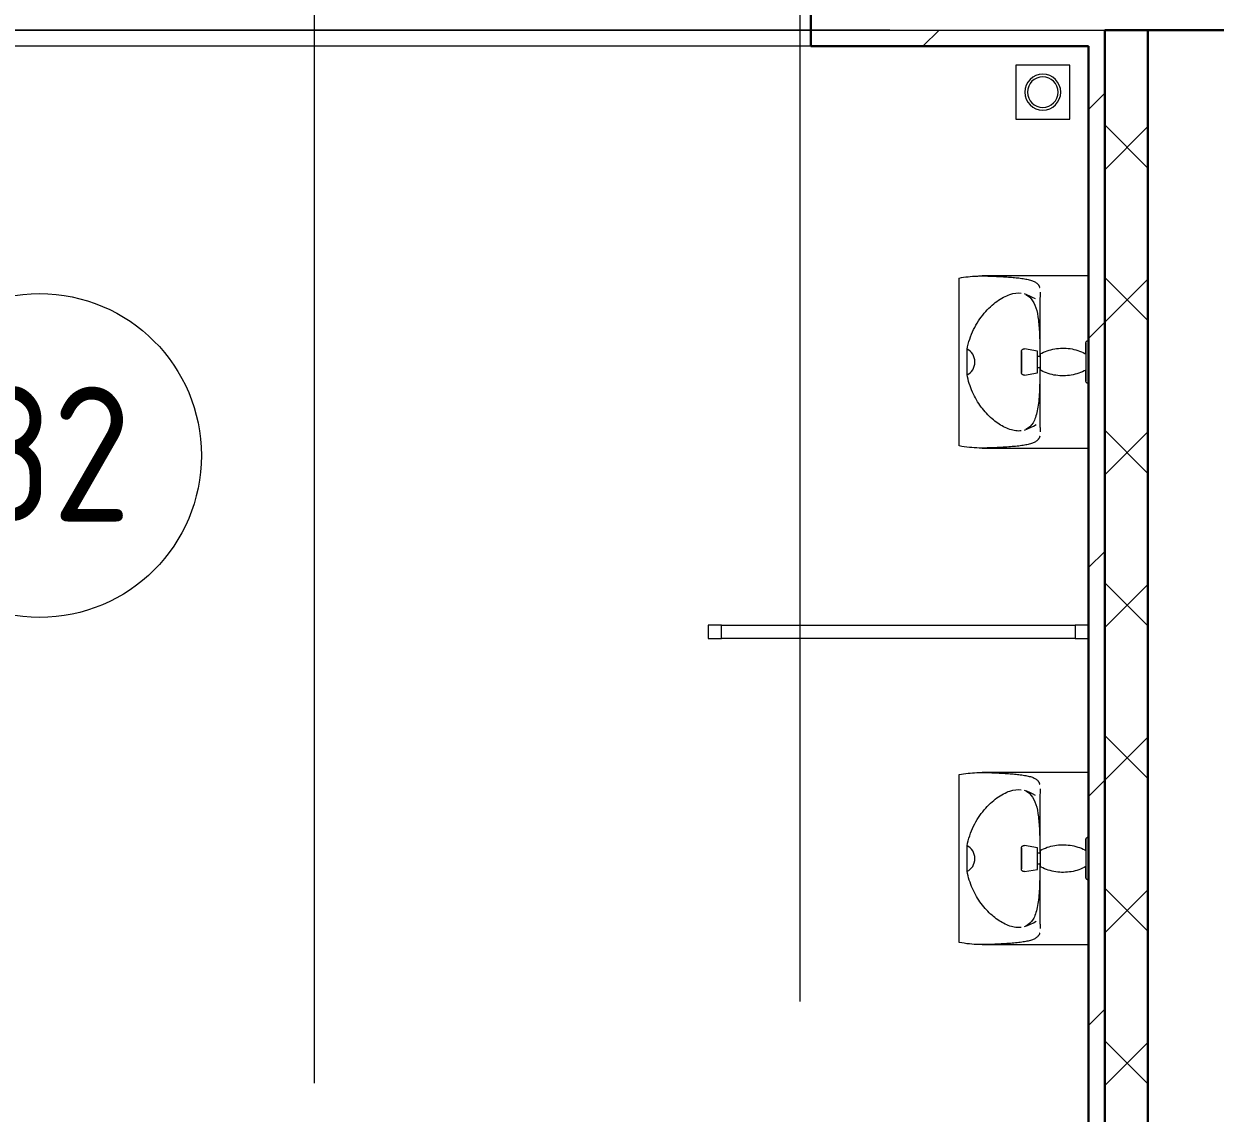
# Model space of a CAD drawing. Header units: millimetres. Extents: x -88595 to 880822, y -1054509 to -148035.
# Drawn here: x 194725 to 196933, y -270059 to -268040 of the extents above; entities that cross this region are included whole.
import ezdxf

# ---------------------------------------------------------------- set-up
doc = ezdxf.new("R2010")
doc.units = ezdxf.units.MM
doc.linetypes.add('ADSK_Линия сетки', pattern=[25, 20, -2.5, 0, -2.5])
for name, color, linetype, lineweight in [('Витраж', 7, 'Continuous', 9), ('Марки помещений', 7, 'Continuous', 20), ('Оборудование', 7, 'Continuous', 18), ('Оси', 7, 'Continuous', 9), ('Сантехника', 7, 'Continuous', 18), ('Стены внутренние', 7, 'Continuous', 18), ('Стены наружные', 7, 'Continuous', 18)]:
    doc.layers.add(name, color=color, linetype=linetype, lineweight=lineweight)
doc.styles.add('GOST Common_3', font='GOST_Common.ttf', dxfattribs={"width": 0.9, "height": 2.5})

# ---------------------------------------------------------------- blocks, each defined once
blk = doc.blocks.new('1 этаж')
at = {"layer": 'Витраж', "extrusion": (0, 0, -1)}
for p, q in [((232122.7, 659160.1), (232122.7, 659135.1)), ((232147.7, 659160.1), (232122.7, 659160.1)), ((232147.7, 659135.1), (232147.7, 659160.1)), ((232122.7, 659135.1), (232147.7, 659135.1))]:
    blk.add_line(p, q, dxfattribs=at)
at = {"layer": 'Витраж'}
for p, q in [((232147.7, 659135.1), (232147.7, 659160.1)), ((232147.7, 659160.1), (232802.7, 659160.1)), ((232802.7, 659160.1), (232802.7, 659135.1)), ((232827.7, 659160.1), (232802.7, 659160.1)), ((232802.7, 659160.1), (232802.7, 659135.1)), ((232802.7, 659135.1), (232147.7, 659135.1)), ((232802.7, 659135.1), (232827.7, 659135.1))]:
    blk.add_line(p, q, dxfattribs=at)
at = {"layer": 'Марки помещений'}
blk.add_circle((230883.7, 659474.3), 300, dxfattribs=at)
at = {"layer": 'Оси', "linetype": 'ADSK_Линия сетки', "ltscale": 100}
for p, q in [((231392.7, 697813.2), (231392.7, 631836.5)), ((232292.7, 662962.6), (232292.7, 633106.5)), ((252460, 660262.6), (175520.4, 660262.6))]:
    blk.add_line(p, q, dxfattribs=at)
at = {"layer": 'Сантехника'}
for p, q in [((232692.7, 660197.6), (232692.7, 660097.6)), ((232792.7, 660197.6), (232692.7, 660197.6)), ((232792.7, 660097.6), (232792.7, 660197.6)), ((232692.7, 660097.6), (232792.7, 660097.6)), ((232587.7, 659492.1), (232587.7, 659803.1)), ((232827.7, 659807.1), (232630.6, 659807.1)), ((232737.5, 659757.6), (232737.5, 659656.3)), ((232602.5, 659647.6), (232602.5, 659671.2)), ((232732.7, 659667.6), (232709, 659671.8)), ((232732.7, 659647.6), (232732.7, 659667.6)), ((232737.3, 659671.5), (232737.3, 659656.3)), ((232737.7, 659662.6), (232737.7, 659647.6)), ((232602.5, 659624), (232602.5, 659647.6)), ((232737.7, 659657.6), (232732.7, 659657.6)), ((232732.7, 659627.6), (232732.7, 659647.6)), ((232737.7, 659647.6), (232737.7, 659632.6)), ((232709, 659623.4), (232732.7, 659627.6)), ((232732.7, 659637.6), (232737.7, 659637.6)), ((232737.3, 659638.9), (232737.3, 659623.7)), ((232737.5, 659638.9), (232737.5, 659537.6)), ((232630.6, 659488.2), (232827.7, 659488.2)), ((232587.7, 658572.1), (232587.7, 658883.1)), ((232827.7, 658887.1), (232630.6, 658887.1)), ((232737.5, 658837.6), (232737.5, 658736.3)), ((232602.5, 658727.6), (232602.5, 658751.2)), ((232732.7, 658747.6), (232709, 658751.8)), ((232732.7, 658727.6), (232732.7, 658747.6)), ((232737.7, 658737.6), (232732.7, 658737.6)), ((232737.3, 658751.5), (232737.3, 658736.3)), ((232737.7, 658742.6), (232737.7, 658727.6)), ((232602.5, 658704), (232602.5, 658727.6)), ((232732.7, 658707.6), (232732.7, 658727.6)), ((232732.7, 658717.6), (232737.7, 658717.6)), ((232737.3, 658718.9), (232737.3, 658703.7)), ((232737.5, 658718.9), (232737.5, 658617.6)), ((232737.7, 658727.6), (232737.7, 658712.6)), ((232709, 658703.4), (232732.7, 658707.6)), ((232630.6, 658568.2), (232827.7, 658568.2))]:
    blk.add_line(p, q, dxfattribs=at)
at = {"layer": 'Сантехника', "flags": 128}
for points in [[(232729.1, 659764.5), (232723.9, 659767.2), (232718.5, 659769.8), (232713, 659772.2), (232709, 659773.7)], [(232822.7, 659682.6), (232822.7, 659682.8), (232822.7, 659683), (232822.7, 659683.2), (232822.8, 659683.4), (232822.8, 659683.6), (232822.9, 659683.8), (232822.9, 659684), (232823, 659684.2), (232823, 659684.4), (232823.1, 659684.6), (232823.2, 659684.7), (232823.3, 659684.9), (232823.4, 659685.1), (232823.5, 659685.3), (232823.6, 659685.4), (232823.7, 659685.6), (232823.8, 659685.7), (232824, 659685.9), (232824.1, 659686), (232824.2, 659686.2), (232824.4, 659686.3), (232824.5, 659686.5), (232824.7, 659686.6), (232824.8, 659686.7), (232825, 659686.8), (232825.2, 659686.9), (232825.4, 659687), (232825.5, 659687.1), (232825.7, 659687.2), (232825.9, 659687.3), (232826.1, 659687.3), (232826.3, 659687.4), (232826.5, 659687.4), (232826.7, 659687.5), (232826.9, 659687.5), (232827.1, 659687.6), (232827.3, 659687.6), (232827.5, 659687.6), (232827.7, 659687.6), (232827.7, 659687.6)], [(232703.2, 659666.9), (232703.2, 659667.1), (232703.2, 659667.3), (232703.2, 659667.5), (232703.2, 659667.7), (232703.3, 659667.8), (232703.3, 659668), (232703.4, 659668.2), (232703.4, 659668.4), (232703.5, 659668.6), (232703.6, 659668.8), (232703.6, 659669), (232703.7, 659669.2), (232703.8, 659669.3), (232703.9, 659669.5), (232704, 659669.7), (232704.2, 659669.8), (232704.3, 659670), (232704.4, 659670.2), (232704.5, 659670.3), (232704.7, 659670.4), (232704.8, 659670.6), (232705, 659670.7), (232705.1, 659670.8), (232705.3, 659671), (232705.5, 659671.1), (232705.6, 659671.2), (232705.8, 659671.3), (232706, 659671.4), (232706.2, 659671.4), (232706.4, 659671.5), (232706.5, 659671.6), (232706.7, 659671.6), (232706.9, 659671.7), (232707.1, 659671.7), (232707.3, 659671.8), (232707.5, 659671.8), (232707.7, 659671.8), (232707.9, 659671.8), (232708.1, 659671.9), (232708.3, 659671.9), (232708.5, 659671.8), (232708.7, 659671.8), (232708.9, 659671.8), (232709, 659671.8)], [(232703.2, 659647.6), (232703.2, 659648.4), (232703.2, 659649.1), (232703.2, 659649.9), (232703.2, 659650.7), (232703.2, 659651.4), (232703.2, 659652.2), (232703.2, 659652.9), (232703.2, 659653.7), (232703.2, 659654.4), (232703.2, 659655.1), (232703.2, 659655.8), (232703.2, 659656.5), (232703.2, 659657.2), (232703.2, 659657.8), (232703.2, 659658.5), (232703.2, 659659.1), (232703.2, 659659.7), (232703.2, 659660.3), (232703.2, 659660.9), (232703.2, 659661.4), (232703.2, 659661.9), (232703.2, 659662.4), (232703.2, 659662.9), (232703.2, 659663.4), (232703.2, 659663.8), (232703.2, 659664.2), (232703.2, 659664.6), (232703.2, 659664.9), (232703.2, 659665.3), (232703.2, 659665.5), (232703.2, 659665.8), (232703.2, 659666), (232703.2, 659666.3), (232703.2, 659666.4), (232703.2, 659666.6), (232703.2, 659666.7), (232703.2, 659666.8), (232703.2, 659666.8), (232703.2, 659666.9)], [(232703.2, 659666.9), (232703.2, 659666.8), (232703.2, 659666.8), (232703.2, 659666.7), (232703.2, 659666.6), (232703.2, 659666.5), (232703.2, 659666.3), (232703.2, 659666.1), (232703.2, 659665.9), (232703.2, 659665.6), (232703.2, 659665.3), (232703.2, 659665), (232703.2, 659664.7), (232703.2, 659664.3), (232703.2, 659663.9), (232703.2, 659663.5), (232703.2, 659663), (232703.2, 659662.6), (232703.2, 659662.1), (232703.2, 659661.6), (232703.2, 659661), (232703.2, 659660.5), (232703.2, 659659.9), (232703.2, 659659.3), (232703.2, 659658.6), (232703.2, 659658), (232703.2, 659657.3), (232703.2, 659656.7), (232703.2, 659656), (232703.2, 659655.3), (232703.2, 659654.6), (232703.2, 659653.9), (232703.2, 659653.1), (232703.2, 659652.4), (232703.2, 659651.6), (232703.2, 659650.9), (232703.2, 659650.1), (232703.2, 659649.4), (232703.2, 659648.6), (232703.2, 659647.8), (232703.2, 659647.6)], [(232737.7, 659662.6), (232740.9, 659664.2), (232744.2, 659665.7), (232747.5, 659667.1), (232750.9, 659668.4), (232754.3, 659669.5), (232757.8, 659670.4), (232761.3, 659671.3), (232764.8, 659671.9), (232768.4, 659672.5), (232772, 659672.9), (232775.6, 659673.2), (232779.1, 659673.3), (232782.7, 659673.2), (232786.3, 659673.1), (232789.9, 659672.7), (232793.5, 659672.3), (232797, 659671.7), (232800.6, 659670.9), (232804.1, 659670.1), (232807.5, 659669), (232810.9, 659667.9), (232814.3, 659666.6), (232817.6, 659665.1), (232820.8, 659663.6), (232822.7, 659662.6)], [(232822.7, 659662.6), (232822.7, 659663.8), (232822.7, 659665), (232822.7, 659666.2), (232822.7, 659667.4), (232822.7, 659668.5), (232822.7, 659669.6), (232822.7, 659670.7), (232822.7, 659671.7), (232822.7, 659672.7), (232822.7, 659673.7), (232822.7, 659674.6), (232822.7, 659675.5), (232822.7, 659676.3), (232822.7, 659677.1), (232822.7, 659677.8), (232822.7, 659678.5), (232822.7, 659679.1), (232822.7, 659679.7), (232822.7, 659680.2), (232822.7, 659680.7), (232822.7, 659681.1), (232822.7, 659681.5), (232822.7, 659681.8), (232822.7, 659682.1), (232822.7, 659682.3), (232822.7, 659682.5), (232822.7, 659682.6), (232822.7, 659682.6)], [(232822.7, 659682.6), (232822.7, 659682.6), (232822.7, 659682.5), (232822.7, 659682.4), (232822.7, 659682.2), (232822.7, 659681.9), (232822.7, 659681.6), (232822.7, 659681.2), (232822.7, 659680.8), (232822.7, 659680.4), (232822.7, 659679.8), (232822.7, 659679.3), (232822.7, 659678.6), (232822.7, 659678), (232822.7, 659677.3), (232822.7, 659676.5), (232822.7, 659675.7), (232822.7, 659674.8), (232822.7, 659673.9), (232822.7, 659673), (232822.7, 659672), (232822.7, 659671), (232822.7, 659669.9), (232822.7, 659668.8), (232822.7, 659667.7), (232822.7, 659666.5), (232822.7, 659665.3), (232822.7, 659664.1), (232822.7, 659662.9), (232822.7, 659661.6), (232822.7, 659660.3), (232822.7, 659659), (232822.7, 659657.6), (232822.7, 659656.3), (232822.7, 659654.9), (232822.7, 659653.6), (232822.7, 659652.2), (232822.7, 659650.8), (232822.7, 659649.4), (232822.7, 659648), (232822.7, 659647.6)], [(232703.2, 659647.6), (232703.2, 659646.8), (232703.2, 659646.1), (232703.2, 659645.3), (232703.2, 659644.5), (232703.2, 659643.8), (232703.2, 659643), (232703.2, 659642.3), (232703.2, 659641.5), (232703.2, 659640.8), (232703.2, 659640.1), (232703.2, 659639.4), (232703.2, 659638.7), (232703.2, 659638), (232703.2, 659637.4), (232703.2, 659636.7), (232703.2, 659636.1), (232703.2, 659635.5), (232703.2, 659634.9), (232703.2, 659634.3), (232703.2, 659633.8), (232703.2, 659633.3), (232703.2, 659632.8), (232703.2, 659632.3), (232703.2, 659631.8), (232703.2, 659631.4), (232703.2, 659631), (232703.2, 659630.6), (232703.2, 659630.3), (232703.2, 659630), (232703.2, 659629.7), (232703.2, 659629.4), (232703.2, 659629.2), (232703.2, 659629), (232703.2, 659628.8), (232703.2, 659628.6), (232703.2, 659628.5), (232703.2, 659628.4), (232703.2, 659628.4), (232703.2, 659628.4)], [(232703.2, 659628.4), (232703.2, 659628.4), (232703.2, 659628.4), (232703.2, 659628.5), (232703.2, 659628.6), (232703.2, 659628.7), (232703.2, 659628.9), (232703.2, 659629.1), (232703.2, 659629.3), (232703.2, 659629.6), (232703.2, 659629.9), (232703.2, 659630.2), (232703.2, 659630.5), (232703.2, 659630.9), (232703.2, 659631.3), (232703.2, 659631.7), (232703.2, 659632.2), (232703.2, 659632.6), (232703.2, 659633.1), (232703.2, 659633.7), (232703.2, 659634.2), (232703.2, 659634.8), (232703.2, 659635.3), (232703.2, 659635.9), (232703.2, 659636.6), (232703.2, 659637.2), (232703.2, 659637.9), (232703.2, 659638.5), (232703.2, 659639.2), (232703.2, 659639.9), (232703.2, 659640.6), (232703.2, 659641.4), (232703.2, 659642.1), (232703.2, 659642.8), (232703.2, 659643.6), (232703.2, 659644.3), (232703.2, 659645.1), (232703.2, 659645.9), (232703.2, 659646.6), (232703.2, 659647.4), (232703.2, 659647.6)], [(232822.7, 659647.6), (232822.7, 659646.2), (232822.7, 659644.8), (232822.7, 659643.4), (232822.7, 659642), (232822.7, 659640.7), (232822.7, 659639.3), (232822.7, 659637.9), (232822.7, 659636.6), (232822.7, 659635.3), (232822.7, 659634), (232822.7, 659632.7), (232822.7, 659631.4), (232822.7, 659630.2), (232822.7, 659629), (232822.7, 659627.8), (232822.7, 659626.7), (232822.7, 659625.6), (232822.7, 659624.5), (232822.7, 659623.5), (232822.7, 659622.5), (232822.7, 659621.5), (232822.7, 659620.6), (232822.7, 659619.8), (232822.7, 659618.9), (232822.7, 659618.2), (232822.7, 659617.4), (232822.7, 659616.7), (232822.7, 659616.1), (232822.7, 659615.5), (232822.7, 659615), (232822.7, 659614.5), (232822.7, 659614.1), (232822.7, 659613.7), (232822.7, 659613.4), (232822.7, 659613.1), (232822.7, 659612.9), (232822.7, 659612.7), (232822.7, 659612.6), (232822.7, 659612.6)], [(232709, 659623.4), (232708.8, 659623.4), (232708.6, 659623.4), (232708.4, 659623.4), (232708.2, 659623.4), (232708, 659623.4), (232707.8, 659623.4), (232707.6, 659623.4), (232707.4, 659623.4), (232707.2, 659623.4), (232707, 659623.5), (232706.9, 659623.5), (232706.7, 659623.6), (232706.5, 659623.6), (232706.3, 659623.7), (232706.1, 659623.8), (232705.9, 659623.9), (232705.7, 659624), (232705.6, 659624.1), (232705.4, 659624.2), (232705.2, 659624.3), (232705.1, 659624.4), (232704.9, 659624.5), (232704.8, 659624.7), (232704.6, 659624.8), (232704.5, 659625), (232704.4, 659625.1), (232704.2, 659625.3), (232704.1, 659625.4), (232704, 659625.6), (232703.9, 659625.8), (232703.8, 659625.9), (232703.7, 659626.1), (232703.6, 659626.3), (232703.5, 659626.5), (232703.5, 659626.7), (232703.4, 659626.9), (232703.3, 659627), (232703.3, 659627.2), (232703.3, 659627.4), (232703.2, 659627.6), (232703.2, 659627.8), (232703.2, 659628), (232703.2, 659628.2), (232703.2, 659628.4)], [(232822.7, 659632.6), (232819.5, 659631), (232816.2, 659629.5), (232812.9, 659628.1), (232809.5, 659626.8), (232806.1, 659625.7), (232802.6, 659624.8), (232799.1, 659623.9), (232795.6, 659623.3), (232792, 659622.7), (232788.5, 659622.3), (232784.9, 659622.1), (232781.3, 659621.9), (232777.7, 659622), (232774.1, 659622.1), (232770.5, 659622.5), (232766.9, 659622.9), (232763.4, 659623.5), (232759.9, 659624.3), (232756.4, 659625.2), (232752.9, 659626.2), (232749.5, 659627.3), (232746.1, 659628.6), (232742.8, 659630.1), (232739.6, 659631.6), (232737.7, 659632.6)], [(232822.7, 659612.6), (232822.7, 659612.6), (232822.7, 659612.7), (232822.7, 659612.9), (232822.7, 659613.1), (232822.7, 659613.3), (232822.7, 659613.6), (232822.7, 659614), (232822.7, 659614.4), (232822.7, 659614.8), (232822.7, 659615.4), (232822.7, 659615.9), (232822.7, 659616.6), (232822.7, 659617.2), (232822.7, 659618), (232822.7, 659618.7), (232822.7, 659619.5), (232822.7, 659620.4), (232822.7, 659621.3), (232822.7, 659622.2), (232822.7, 659623.2), (232822.7, 659624.2), (232822.7, 659625.3), (232822.7, 659626.4), (232822.7, 659627.5), (232822.7, 659628.7), (232822.7, 659629.9), (232822.7, 659631.1), (232822.7, 659632.4)], [(232827.7, 659607.6), (232827.5, 659607.6), (232827.3, 659607.6), (232827.1, 659607.6), (232826.9, 659607.7), (232826.7, 659607.7), (232826.5, 659607.7), (232826.3, 659607.8), (232826.1, 659607.9), (232825.9, 659607.9), (232825.8, 659608), (232825.6, 659608.1), (232825.4, 659608.2), (232825.2, 659608.3), (232825.1, 659608.4), (232824.9, 659608.5), (232824.7, 659608.6), (232824.6, 659608.7), (232824.4, 659608.8), (232824.3, 659609), (232824.1, 659609.1), (232824, 659609.3), (232823.9, 659609.4), (232823.7, 659609.6), (232823.6, 659609.7), (232823.5, 659609.9), (232823.4, 659610.1), (232823.3, 659610.2), (232823.2, 659610.4), (232823.1, 659610.6), (232823.1, 659610.8), (232823, 659611), (232822.9, 659611.2), (232822.9, 659611.4), (232822.8, 659611.6), (232822.8, 659611.8), (232822.8, 659612), (232822.7, 659612.2), (232822.7, 659612.4), (232822.7, 659612.6), (232822.7, 659612.6)], [(232709, 659521.5), (232714.6, 659523.7), (232720.1, 659526.1), (232725.4, 659528.7), (232730.5, 659531.6)], [(232729.1, 658844.5), (232723.9, 658847.2), (232718.5, 658849.8), (232713, 658852.2), (232709, 658853.7)], [(232822.7, 658762.6), (232822.7, 658762.8), (232822.7, 658763), (232822.7, 658763.2), (232822.8, 658763.4), (232822.8, 658763.6), (232822.9, 658763.8), (232822.9, 658764), (232823, 658764.2), (232823, 658764.4), (232823.1, 658764.6), (232823.2, 658764.7), (232823.3, 658764.9), (232823.4, 658765.1), (232823.5, 658765.3), (232823.6, 658765.4), (232823.7, 658765.6), (232823.8, 658765.7), (232824, 658765.9), (232824.1, 658766), (232824.2, 658766.2), (232824.4, 658766.3), (232824.5, 658766.5), (232824.7, 658766.6), (232824.8, 658766.7), (232825, 658766.8), (232825.2, 658766.9), (232825.4, 658767), (232825.5, 658767.1), (232825.7, 658767.2), (232825.9, 658767.3), (232826.1, 658767.3), (232826.3, 658767.4), (232826.5, 658767.4), (232826.7, 658767.5), (232826.9, 658767.5), (232827.1, 658767.6), (232827.3, 658767.6), (232827.5, 658767.6), (232827.7, 658767.6), (232827.7, 658767.6)], [(232822.7, 658742.6), (232822.7, 658743.8), (232822.7, 658745), (232822.7, 658746.2), (232822.7, 658747.4), (232822.7, 658748.5), (232822.7, 658749.6), (232822.7, 658750.7), (232822.7, 658751.7), (232822.7, 658752.7), (232822.7, 658753.7), (232822.7, 658754.6), (232822.7, 658755.5), (232822.7, 658756.3), (232822.7, 658757.1), (232822.7, 658757.8), (232822.7, 658758.5), (232822.7, 658759.1), (232822.7, 658759.7), (232822.7, 658760.2), (232822.7, 658760.7), (232822.7, 658761.1), (232822.7, 658761.5), (232822.7, 658761.8), (232822.7, 658762.1), (232822.7, 658762.3), (232822.7, 658762.5), (232822.7, 658762.6), (232822.7, 658762.6)], [(232822.7, 658762.6), (232822.7, 658762.6), (232822.7, 658762.5), (232822.7, 658762.4), (232822.7, 658762.2), (232822.7, 658761.9), (232822.7, 658761.6), (232822.7, 658761.2), (232822.7, 658760.8), (232822.7, 658760.4), (232822.7, 658759.8), (232822.7, 658759.3), (232822.7, 658758.6), (232822.7, 658758), (232822.7, 658757.3), (232822.7, 658756.5), (232822.7, 658755.7), (232822.7, 658754.8), (232822.7, 658753.9), (232822.7, 658753), (232822.7, 658752), (232822.7, 658751), (232822.7, 658749.9), (232822.7, 658748.8), (232822.7, 658747.7), (232822.7, 658746.5), (232822.7, 658745.3), (232822.7, 658744.1), (232822.7, 658742.9), (232822.7, 658741.6), (232822.7, 658740.3), (232822.7, 658739), (232822.7, 658737.6), (232822.7, 658736.3), (232822.7, 658734.9), (232822.7, 658733.6), (232822.7, 658732.2), (232822.7, 658730.8), (232822.7, 658729.4), (232822.7, 658728), (232822.7, 658727.6)], [(232703.2, 658746.9), (232703.2, 658747.1), (232703.2, 658747.3), (232703.2, 658747.5), (232703.2, 658747.7), (232703.3, 658747.8), (232703.3, 658748), (232703.4, 658748.2), (232703.4, 658748.4), (232703.5, 658748.6), (232703.6, 658748.8), (232703.6, 658749), (232703.7, 658749.2), (232703.8, 658749.3), (232703.9, 658749.5), (232704, 658749.7), (232704.2, 658749.8), (232704.3, 658750), (232704.4, 658750.2), (232704.5, 658750.3), (232704.7, 658750.4), (232704.8, 658750.6), (232705, 658750.7), (232705.1, 658750.8), (232705.3, 658751), (232705.5, 658751.1), (232705.6, 658751.2), (232705.8, 658751.3), (232706, 658751.4), (232706.2, 658751.4), (232706.4, 658751.5), (232706.5, 658751.6), (232706.7, 658751.6), (232706.9, 658751.7), (232707.1, 658751.7), (232707.3, 658751.8), (232707.5, 658751.8), (232707.7, 658751.8), (232707.9, 658751.8), (232708.1, 658751.9), (232708.3, 658751.9), (232708.5, 658751.8), (232708.7, 658751.8), (232708.9, 658751.8), (232709, 658751.8)], [(232703.2, 658727.6), (232703.2, 658728.4), (232703.2, 658729.1), (232703.2, 658729.9), (232703.2, 658730.7), (232703.2, 658731.4), (232703.2, 658732.2), (232703.2, 658732.9), (232703.2, 658733.7), (232703.2, 658734.4), (232703.2, 658735.1), (232703.2, 658735.8), (232703.2, 658736.5), (232703.2, 658737.2), (232703.2, 658737.8), (232703.2, 658738.5), (232703.2, 658739.1), (232703.2, 658739.7), (232703.2, 658740.3), (232703.2, 658740.9), (232703.2, 658741.4), (232703.2, 658741.9), (232703.2, 658742.4), (232703.2, 658742.9), (232703.2, 658743.4), (232703.2, 658743.8), (232703.2, 658744.2), (232703.2, 658744.6), (232703.2, 658744.9), (232703.2, 658745.3), (232703.2, 658745.5), (232703.2, 658745.8), (232703.2, 658746), (232703.2, 658746.3), (232703.2, 658746.4), (232703.2, 658746.6), (232703.2, 658746.7), (232703.2, 658746.8), (232703.2, 658746.8), (232703.2, 658746.9)], [(232703.2, 658746.9), (232703.2, 658746.8), (232703.2, 658746.8), (232703.2, 658746.7), (232703.2, 658746.6), (232703.2, 658746.5), (232703.2, 658746.3), (232703.2, 658746.1), (232703.2, 658745.9), (232703.2, 658745.6), (232703.2, 658745.3), (232703.2, 658745), (232703.2, 658744.7), (232703.2, 658744.3), (232703.2, 658743.9), (232703.2, 658743.5), (232703.2, 658743), (232703.2, 658742.6), (232703.2, 658742.1), (232703.2, 658741.6), (232703.2, 658741), (232703.2, 658740.5), (232703.2, 658739.9), (232703.2, 658739.3), (232703.2, 658738.6), (232703.2, 658738), (232703.2, 658737.3), (232703.2, 658736.7), (232703.2, 658736), (232703.2, 658735.3), (232703.2, 658734.6), (232703.2, 658733.9), (232703.2, 658733.1), (232703.2, 658732.4), (232703.2, 658731.6), (232703.2, 658730.9), (232703.2, 658730.1), (232703.2, 658729.4), (232703.2, 658728.6), (232703.2, 658727.8), (232703.2, 658727.6)], [(232737.7, 658742.6), (232740.9, 658744.2), (232744.2, 658745.7), (232747.5, 658747.1), (232750.9, 658748.4), (232754.3, 658749.5), (232757.8, 658750.4), (232761.3, 658751.3), (232764.8, 658751.9), (232768.4, 658752.5), (232772, 658752.9), (232775.6, 658753.2), (232779.1, 658753.3), (232782.7, 658753.2), (232786.3, 658753.1), (232789.9, 658752.7), (232793.5, 658752.3), (232797, 658751.7), (232800.6, 658750.9), (232804.1, 658750.1), (232807.5, 658749), (232810.9, 658747.9), (232814.3, 658746.6), (232817.6, 658745.1), (232820.8, 658743.6), (232822.7, 658742.6)], [(232703.2, 658727.6), (232703.2, 658726.8), (232703.2, 658726.1), (232703.2, 658725.3), (232703.2, 658724.5), (232703.2, 658723.8), (232703.2, 658723), (232703.2, 658722.3), (232703.2, 658721.5), (232703.2, 658720.8), (232703.2, 658720.1), (232703.2, 658719.4), (232703.2, 658718.7), (232703.2, 658718), (232703.2, 658717.4), (232703.2, 658716.7), (232703.2, 658716.1), (232703.2, 658715.5), (232703.2, 658714.9), (232703.2, 658714.3), (232703.2, 658713.8), (232703.2, 658713.3), (232703.2, 658712.8), (232703.2, 658712.3), (232703.2, 658711.8), (232703.2, 658711.4), (232703.2, 658711), (232703.2, 658710.6), (232703.2, 658710.3), (232703.2, 658710), (232703.2, 658709.7), (232703.2, 658709.4), (232703.2, 658709.2), (232703.2, 658709), (232703.2, 658708.8), (232703.2, 658708.6), (232703.2, 658708.5), (232703.2, 658708.4), (232703.2, 658708.4), (232703.2, 658708.4)], [(232703.2, 658708.4), (232703.2, 658708.4), (232703.2, 658708.4), (232703.2, 658708.5), (232703.2, 658708.6), (232703.2, 658708.7), (232703.2, 658708.9), (232703.2, 658709.1), (232703.2, 658709.3), (232703.2, 658709.6), (232703.2, 658709.9), (232703.2, 658710.2), (232703.2, 658710.5), (232703.2, 658710.9), (232703.2, 658711.3), (232703.2, 658711.7), (232703.2, 658712.2), (232703.2, 658712.6), (232703.2, 658713.1), (232703.2, 658713.7), (232703.2, 658714.2), (232703.2, 658714.8), (232703.2, 658715.3), (232703.2, 658715.9), (232703.2, 658716.6), (232703.2, 658717.2), (232703.2, 658717.9), (232703.2, 658718.5), (232703.2, 658719.2), (232703.2, 658719.9), (232703.2, 658720.6), (232703.2, 658721.4), (232703.2, 658722.1), (232703.2, 658722.8), (232703.2, 658723.6), (232703.2, 658724.3), (232703.2, 658725.1), (232703.2, 658725.9), (232703.2, 658726.6), (232703.2, 658727.4), (232703.2, 658727.6)], [(232822.7, 658727.6), (232822.7, 658726.2), (232822.7, 658724.8), (232822.7, 658723.4), (232822.7, 658722), (232822.7, 658720.7), (232822.7, 658719.3), (232822.7, 658717.9), (232822.7, 658716.6), (232822.7, 658715.3), (232822.7, 658714), (232822.7, 658712.7), (232822.7, 658711.4), (232822.7, 658710.2), (232822.7, 658709), (232822.7, 658707.8), (232822.7, 658706.7), (232822.7, 658705.6), (232822.7, 658704.5), (232822.7, 658703.5), (232822.7, 658702.5), (232822.7, 658701.5), (232822.7, 658700.6), (232822.7, 658699.8), (232822.7, 658698.9), (232822.7, 658698.2), (232822.7, 658697.4), (232822.7, 658696.7), (232822.7, 658696.1), (232822.7, 658695.5), (232822.7, 658695), (232822.7, 658694.5), (232822.7, 658694.1), (232822.7, 658693.7), (232822.7, 658693.4), (232822.7, 658693.1), (232822.7, 658692.9), (232822.7, 658692.7), (232822.7, 658692.6), (232822.7, 658692.6)], [(232709, 658703.4), (232708.8, 658703.4), (232708.6, 658703.4), (232708.4, 658703.4), (232708.2, 658703.4), (232708, 658703.4), (232707.8, 658703.4), (232707.6, 658703.4), (232707.4, 658703.4), (232707.2, 658703.4), (232707, 658703.5), (232706.9, 658703.5), (232706.7, 658703.6), (232706.5, 658703.6), (232706.3, 658703.7), (232706.1, 658703.8), (232705.9, 658703.9), (232705.7, 658704), (232705.6, 658704.1), (232705.4, 658704.2), (232705.2, 658704.3), (232705.1, 658704.4), (232704.9, 658704.5), (232704.8, 658704.7), (232704.6, 658704.8), (232704.5, 658705), (232704.4, 658705.1), (232704.2, 658705.3), (232704.1, 658705.4), (232704, 658705.6), (232703.9, 658705.8), (232703.8, 658705.9), (232703.7, 658706.1), (232703.6, 658706.3), (232703.5, 658706.5), (232703.5, 658706.7), (232703.4, 658706.9), (232703.3, 658707), (232703.3, 658707.2), (232703.3, 658707.4), (232703.2, 658707.6), (232703.2, 658707.8), (232703.2, 658708), (232703.2, 658708.2), (232703.2, 658708.4)], [(232822.7, 658712.6), (232819.5, 658711), (232816.2, 658709.5), (232812.9, 658708.1), (232809.5, 658706.8), (232806.1, 658705.7), (232802.6, 658704.8), (232799.1, 658703.9), (232795.6, 658703.3), (232792, 658702.7), (232788.5, 658702.3), (232784.9, 658702.1), (232781.3, 658701.9), (232777.7, 658702), (232774.1, 658702.1), (232770.5, 658702.5), (232766.9, 658702.9), (232763.4, 658703.5), (232759.9, 658704.3), (232756.4, 658705.2), (232752.9, 658706.2), (232749.5, 658707.3), (232746.1, 658708.6), (232742.8, 658710.1), (232739.6, 658711.6), (232737.7, 658712.6)], [(232822.7, 658692.6), (232822.7, 658692.6), (232822.7, 658692.7), (232822.7, 658692.9), (232822.7, 658693.1), (232822.7, 658693.3), (232822.7, 658693.6), (232822.7, 658694), (232822.7, 658694.4), (232822.7, 658694.8), (232822.7, 658695.4), (232822.7, 658695.9), (232822.7, 658696.6), (232822.7, 658697.2), (232822.7, 658698), (232822.7, 658698.7), (232822.7, 658699.5), (232822.7, 658700.4), (232822.7, 658701.3), (232822.7, 658702.2), (232822.7, 658703.2), (232822.7, 658704.2), (232822.7, 658705.3), (232822.7, 658706.4), (232822.7, 658707.5), (232822.7, 658708.7), (232822.7, 658709.9), (232822.7, 658711.1), (232822.7, 658712.4)], [(232827.7, 658687.6), (232827.5, 658687.6), (232827.3, 658687.6), (232827.1, 658687.6), (232826.9, 658687.7), (232826.7, 658687.7), (232826.5, 658687.7), (232826.3, 658687.8), (232826.1, 658687.9), (232825.9, 658687.9), (232825.8, 658688), (232825.6, 658688.1), (232825.4, 658688.2), (232825.2, 658688.3), (232825.1, 658688.4), (232824.9, 658688.5), (232824.7, 658688.6), (232824.6, 658688.7), (232824.4, 658688.8), (232824.3, 658689), (232824.1, 658689.1), (232824, 658689.3), (232823.9, 658689.4), (232823.7, 658689.6), (232823.6, 658689.7), (232823.5, 658689.9), (232823.4, 658690.1), (232823.3, 658690.2), (232823.2, 658690.4), (232823.1, 658690.6), (232823.1, 658690.8), (232823, 658691), (232822.9, 658691.2), (232822.9, 658691.4), (232822.8, 658691.6), (232822.8, 658691.8), (232822.8, 658692), (232822.7, 658692.2), (232822.7, 658692.4), (232822.7, 658692.6), (232822.7, 658692.6)], [(232709, 658601.5), (232714.6, 658603.7), (232720.1, 658606.1), (232725.4, 658608.7), (232730.5, 658611.6)]]:
    blk.add_lwpolyline(points, dxfattribs=at)
at = {"layer": 'Сантехника'}
for radius, start, end in [(33.3, 0, 180), (28.3, 0, 180), (33.3, 180, 0), (28.3, 180, 0)]:
    blk.add_arc((232742.7, 660147.6), radius, start, end, dxfattribs=at)
for centre, major_axis, start_param, end_param in [((232595.4, 659647.6), (0, 25), 4.712389, 5.943447), ((232595.4, 659647.6), (0, -25), 0.339739, 1.570796), ((232595.4, 658727.6), (0, 25), 4.712389, 5.943447), ((232595.4, 658727.6), (0, -25), 0.339739, 1.570796)]:
    blk.add_ellipse(centre, major_axis=major_axis, ratio=0.859293, start_param=start_param, end_param=end_param, dxfattribs=at)
for points, knots in [([(232587.7, 659803.1), (232593.4, 659804.2), (232604.5, 659805.8), (232617.9, 659806.8), (232628.2, 659807.1), (232635.6, 659807), (232643, 659806.9), (232650.1, 659806.6), (232657.1, 659806.3), (232666, 659805.9), (232676.5, 659805.2), (232688, 659804.4), (232699, 659803.2), (232709, 659801.8), (232718, 659800), (232725.4, 659797.6), (232730.1, 659795.1), (232732.6, 659792.9), (232733.9, 659791.5), (232734.7, 659790.4), (232735.5, 659789.3), (232736.1, 659788.2), (232736.5, 659787.1), (232736.8, 659786.3), (232736.9, 659785.8), (232737, 659785.5), (232737, 659785.4)], [-1, -1, -1, -1, -0.9416667, -0.8833333, -0.8541667, -0.825, -0.7958333, -0.7666667, -0.7375, -0.7083333, -0.65, -0.5916667, -0.5333333, -0.4666667, -0.4, -0.3333333, -0.2666667, -0.2333333, -0.2166667, -0.2, -0.1833333, -0.1666667, -0.15, -0.1416667, -0.1375, -0.1333333, -0.1333333, -0.1333333, -0.1333333]), ([(232602.5, 659671.2), (232603.7, 659677.6), (232606.9, 659690.1), (232614.2, 659707.8), (232623.4, 659723.9), (232637.6, 659742.9), (232657.8, 659761.5), (232682.2, 659774.3), (232696.4, 659776.1), (232702.7, 659775.2)], [0, 0, 0, 0, 0.0526316, 0.1052632, 0.1578947, 0.2105263, 0.3157895, 0.4210526, 0.5263158, 0.5263158, 0.5263158, 0.5263158]), ([(232711.4, 659772.7), (232714.1, 659771.4), (232720.8, 659766.8), (232728.9, 659754), (232734.3, 659732.2), (232736.3, 659709), (232737.1, 659688.1), (232737.2, 659677.1), (232737.3, 659671.5)], [0.5789474, 0.5789474, 0.5789474, 0.5789474, 0.6315789, 0.7236842, 0.8157895, 0.9078947, 0.9539474, 1, 1, 1, 1]), ([(232737.7, 659776.9), (232737.7, 659776.7), (232737.7, 659776.4), (232737.7, 659775.9), (232737.7, 659774.8), (232737.7, 659773.1), (232737.7, 659771), (232737.6, 659767.9), (232737.6, 659763.6), (232737.5, 659759.7), (232737.5, 659757.6)], [-0.06666667, -0.06666667, -0.06666667, -0.06666667, -0.06458333, -0.0625, -0.05833333, -0.05, -0.04166667, -0.03333333, -0.01666667, 0, 0, 0, 0]), ([(232702.7, 659520), (232699.5, 659519.6), (232689.5, 659519.6), (232671.2, 659525.7), (232648.5, 659541.3), (232628.1, 659563.2), (232614.2, 659586.5), (232606.3, 659607.4), (232603.6, 659618.4), (232602.5, 659624)], [0.4736842, 0.4736842, 0.4736842, 0.4736842, 0.5263158, 0.6315789, 0.7236842, 0.8157895, 0.9078947, 0.9539474, 1, 1, 1, 1]), ([(232737.3, 659623.7), (232737.2, 659617.3), (232737, 659604.8), (232736.3, 659587.1), (232734.9, 659571.1), (232732, 659552.1), (232725.6, 659533.5), (232716.8, 659525.1), (232711.4, 659522.5)], [0, 0, 0, 0, 0.0526316, 0.1052632, 0.1578947, 0.2105263, 0.3157895, 0.4210526, 0.4210526, 0.4210526, 0.4210526]), ([(232737.5, 659537.6), (232737.6, 659534.5), (232737.6, 659530.3), (232737.6, 659525.4), (232737.7, 659522.1), (232737.7, 659519.9), (232737.7, 659518.6), (232737.7, 659518.3), (232737.7, 659518.2)], [-1, -1, -1, -1, -0.975, -0.9625, -0.95, -0.9375, -0.934375, -0.9328125, -0.9328125, -0.9328125, -0.9328125]), ([(232737, 659509.9), (232737, 659509.8), (232737, 659509.7), (232736.9, 659509.1), (232736.6, 659508.3), (232736.2, 659507.3), (232735.8, 659506.4), (232735.3, 659505.6), (232734.7, 659504.7), (232733.9, 659503.7), (232732.6, 659502.3), (232730.1, 659500.1), (232725.4, 659497.6), (232718, 659495.2), (232709, 659493.4), (232698.5, 659491.9), (232686.4, 659490.7), (232673, 659489.7), (232658.2, 659488.9), (232644.7, 659488.4), (232633.5, 659488.1), (232622, 659488.2), (232606.9, 659489.1), (232594.2, 659490.9), (232587.7, 659492.1)], [-0.8666667, -0.8666667, -0.8666667, -0.8666667, -0.865625, -0.8625, -0.85, -0.8375, -0.825, -0.8125, -0.8, -0.7833333, -0.7666667, -0.7333333, -0.6666667, -0.6, -0.5333333, -0.4666667, -0.4, -0.3333333, -0.2666667, -0.2, -0.1666667, -0.1333333, -0.0666667, 0, 0, 0, 0]), ([(232587.7, 658883.1), (232593.4, 658884.2), (232604.5, 658885.8), (232617.9, 658886.8), (232628.2, 658887.1), (232635.6, 658887), (232643, 658886.9), (232650.1, 658886.6), (232657.1, 658886.3), (232666, 658885.9), (232676.5, 658885.2), (232688, 658884.4), (232699, 658883.2), (232709, 658881.8), (232718, 658880), (232725.4, 658877.6), (232730.1, 658875.1), (232732.6, 658872.9), (232733.9, 658871.5), (232734.7, 658870.4), (232735.5, 658869.3), (232736.1, 658868.2), (232736.5, 658867.1), (232736.8, 658866.3), (232736.9, 658865.8), (232737, 658865.5), (232737, 658865.4)], [-1, -1, -1, -1, -0.9416667, -0.8833333, -0.8541667, -0.825, -0.7958333, -0.7666667, -0.7375, -0.7083333, -0.65, -0.5916667, -0.5333333, -0.4666667, -0.4, -0.3333333, -0.2666667, -0.2333333, -0.2166667, -0.2, -0.1833333, -0.1666667, -0.15, -0.1416667, -0.1375, -0.1333333, -0.1333333, -0.1333333, -0.1333333]), ([(232602.5, 658751.2), (232603.7, 658757.6), (232606.9, 658770.1), (232614.2, 658787.8), (232623.4, 658803.9), (232637.6, 658822.9), (232657.8, 658841.5), (232682.2, 658854.3), (232696.4, 658856.1), (232702.7, 658855.2)], [0, 0, 0, 0, 0.0526316, 0.1052632, 0.1578947, 0.2105263, 0.3157895, 0.4210526, 0.5263158, 0.5263158, 0.5263158, 0.5263158]), ([(232711.4, 658852.7), (232714.1, 658851.4), (232720.8, 658846.8), (232728.9, 658834), (232734.3, 658812.2), (232736.3, 658789), (232737.1, 658768.1), (232737.2, 658757.1), (232737.3, 658751.5)], [0.5789474, 0.5789474, 0.5789474, 0.5789474, 0.6315789, 0.7236842, 0.8157895, 0.9078947, 0.9539474, 1, 1, 1, 1]), ([(232737.7, 658856.9), (232737.7, 658856.7), (232737.7, 658856.4), (232737.7, 658855.9), (232737.7, 658854.8), (232737.7, 658853.1), (232737.7, 658851), (232737.6, 658847.9), (232737.6, 658843.6), (232737.5, 658839.7), (232737.5, 658837.6)], [-0.06666667, -0.06666667, -0.06666667, -0.06666667, -0.06458333, -0.0625, -0.05833333, -0.05, -0.04166667, -0.03333333, -0.01666667, 0, 0, 0, 0]), ([(232702.7, 658600), (232699.5, 658599.6), (232689.5, 658599.6), (232671.2, 658605.7), (232648.5, 658621.3), (232628.1, 658643.2), (232614.2, 658666.5), (232606.3, 658687.4), (232603.6, 658698.4), (232602.5, 658704)], [0.4736842, 0.4736842, 0.4736842, 0.4736842, 0.5263158, 0.6315789, 0.7236842, 0.8157895, 0.9078947, 0.9539474, 1, 1, 1, 1]), ([(232737.3, 658703.7), (232737.2, 658697.3), (232737, 658684.8), (232736.3, 658667.1), (232734.9, 658651.1), (232732, 658632.1), (232725.6, 658613.5), (232716.8, 658605.1), (232711.4, 658602.5)], [0, 0, 0, 0, 0.0526316, 0.1052632, 0.1578947, 0.2105263, 0.3157895, 0.4210526, 0.4210526, 0.4210526, 0.4210526]), ([(232737.5, 658617.6), (232737.6, 658614.5), (232737.6, 658610.3), (232737.6, 658605.4), (232737.7, 658602.1), (232737.7, 658599.9), (232737.7, 658598.6), (232737.7, 658598.3), (232737.7, 658598.2)], [-1, -1, -1, -1, -0.975, -0.9625, -0.95, -0.9375, -0.934375, -0.9328125, -0.9328125, -0.9328125, -0.9328125]), ([(232737, 658589.9), (232737, 658589.8), (232737, 658589.7), (232736.9, 658589.1), (232736.6, 658588.3), (232736.2, 658587.3), (232735.8, 658586.4), (232735.3, 658585.6), (232734.7, 658584.7), (232733.9, 658583.7), (232732.6, 658582.3), (232730.1, 658580.1), (232725.4, 658577.6), (232718, 658575.2), (232709, 658573.4), (232698.5, 658571.9), (232686.4, 658570.7), (232673, 658569.7), (232658.2, 658568.9), (232644.7, 658568.4), (232633.5, 658568.1), (232622, 658568.2), (232606.9, 658569.1), (232594.2, 658570.9), (232587.7, 658572.1)], [-0.8666667, -0.8666667, -0.8666667, -0.8666667, -0.865625, -0.8625, -0.85, -0.8375, -0.825, -0.8125, -0.8, -0.7833333, -0.7666667, -0.7333333, -0.6666667, -0.6, -0.5333333, -0.4666667, -0.4, -0.3333333, -0.2666667, -0.2, -0.1666667, -0.1333333, -0.0666667, 0, 0, 0, 0])]:
    blk.add_open_spline(points, degree=3, knots=knots, dxfattribs=at)
at = {"layer": 'Стены внутренние', "lineweight": 30}
for p, q in [((232313.1, 660812.6), (232313.1, 660262.6)), ((232937.7, 660262.6), (233337.7, 660262.6))]:
    blk.add_line(p, q, dxfattribs=at)
at = {"layer": 'Стены внутренние'}
blk.add_line((232313.1, 660262.6), (232857.7, 660262.6), dxfattribs=at)
at = {"layer": 'Стены наружные'}
for p, q in [((230547.7, 660262.6), (232857.7, 660262.6)), ((232313.1, 660232.6), (230663.1, 660232.6))]:
    blk.add_line(p, q, dxfattribs=at)
at = {"layer": 'Стены наружные', "lineweight": 30}
for p, q in [((232313.1, 660262.6), (232313.1, 660232.6)), ((232937.7, 660262.6), (232857.7, 660262.6)), ((232857.7, 656207.6), (232857.7, 660262.6)), ((232937.7, 656207.6), (232937.7, 660262.6)), ((232313.1, 660232.6), (232827.7, 660232.6)), ((232827.7, 660232.6), (232827.7, 656237.6))]:
    blk.add_line(p, q, dxfattribs=at)
at = {"layer": 'Стены наружные', "linetype": 'Continuous', "lineweight": 9}
for p, q in [((232520.7, 660232.6), (232550.7, 660262.6)), ((232827.7, 660115.4), (232857.7, 660145.4)), ((232937.7, 660007), (232857.7, 660087)), ((232857.7, 660003.9), (232937.7, 660083.9)), ((232937.7, 659724.2), (232857.7, 659804.2)), ((232857.7, 659721.1), (232937.7, 659801.1)), ((232827.7, 659691.1), (232857.7, 659721.1)), ((232937.7, 659441.3), (232857.7, 659521.3)), ((232857.7, 659438.3), (232937.7, 659518.3)), ((232827.7, 659266.8), (232857.7, 659296.8)), ((232937.7, 659158.5), (232857.7, 659238.5)), ((232857.7, 659155.4), (232937.7, 659235.4)), ((232937.7, 658875.7), (232857.7, 658955.7)), ((232857.7, 658872.6), (232937.7, 658952.6)), ((232827.7, 658842.6), (232857.7, 658872.6)), ((232937.7, 658592.8), (232857.7, 658672.8)), ((232857.7, 658589.7), (232937.7, 658669.7)), ((232827.7, 658418.3), (232857.7, 658448.3)), ((232937.7, 658310), (232857.7, 658390)), ((232857.7, 658306.9), (232937.7, 658386.9))]:
    blk.add_line(p, q, dxfattribs=at)
at = {"layer": 'Марки помещений', "style": 'GOST Common_3', "width": 0.9}
blk.add_text('132', height=250, dxfattribs=at).set_placement((230648.8, 659352))

msp = doc.modelspace()

# ---------------------------------------------------------------- block references
at = {"layer": 'Оборудование', "color": 5, "true_color": 0x0000ff}
msp.add_blockref('1 этаж', (-36129.5, -928314.5), dxfattribs=at)

doc.saveas('drawing.dxf')
